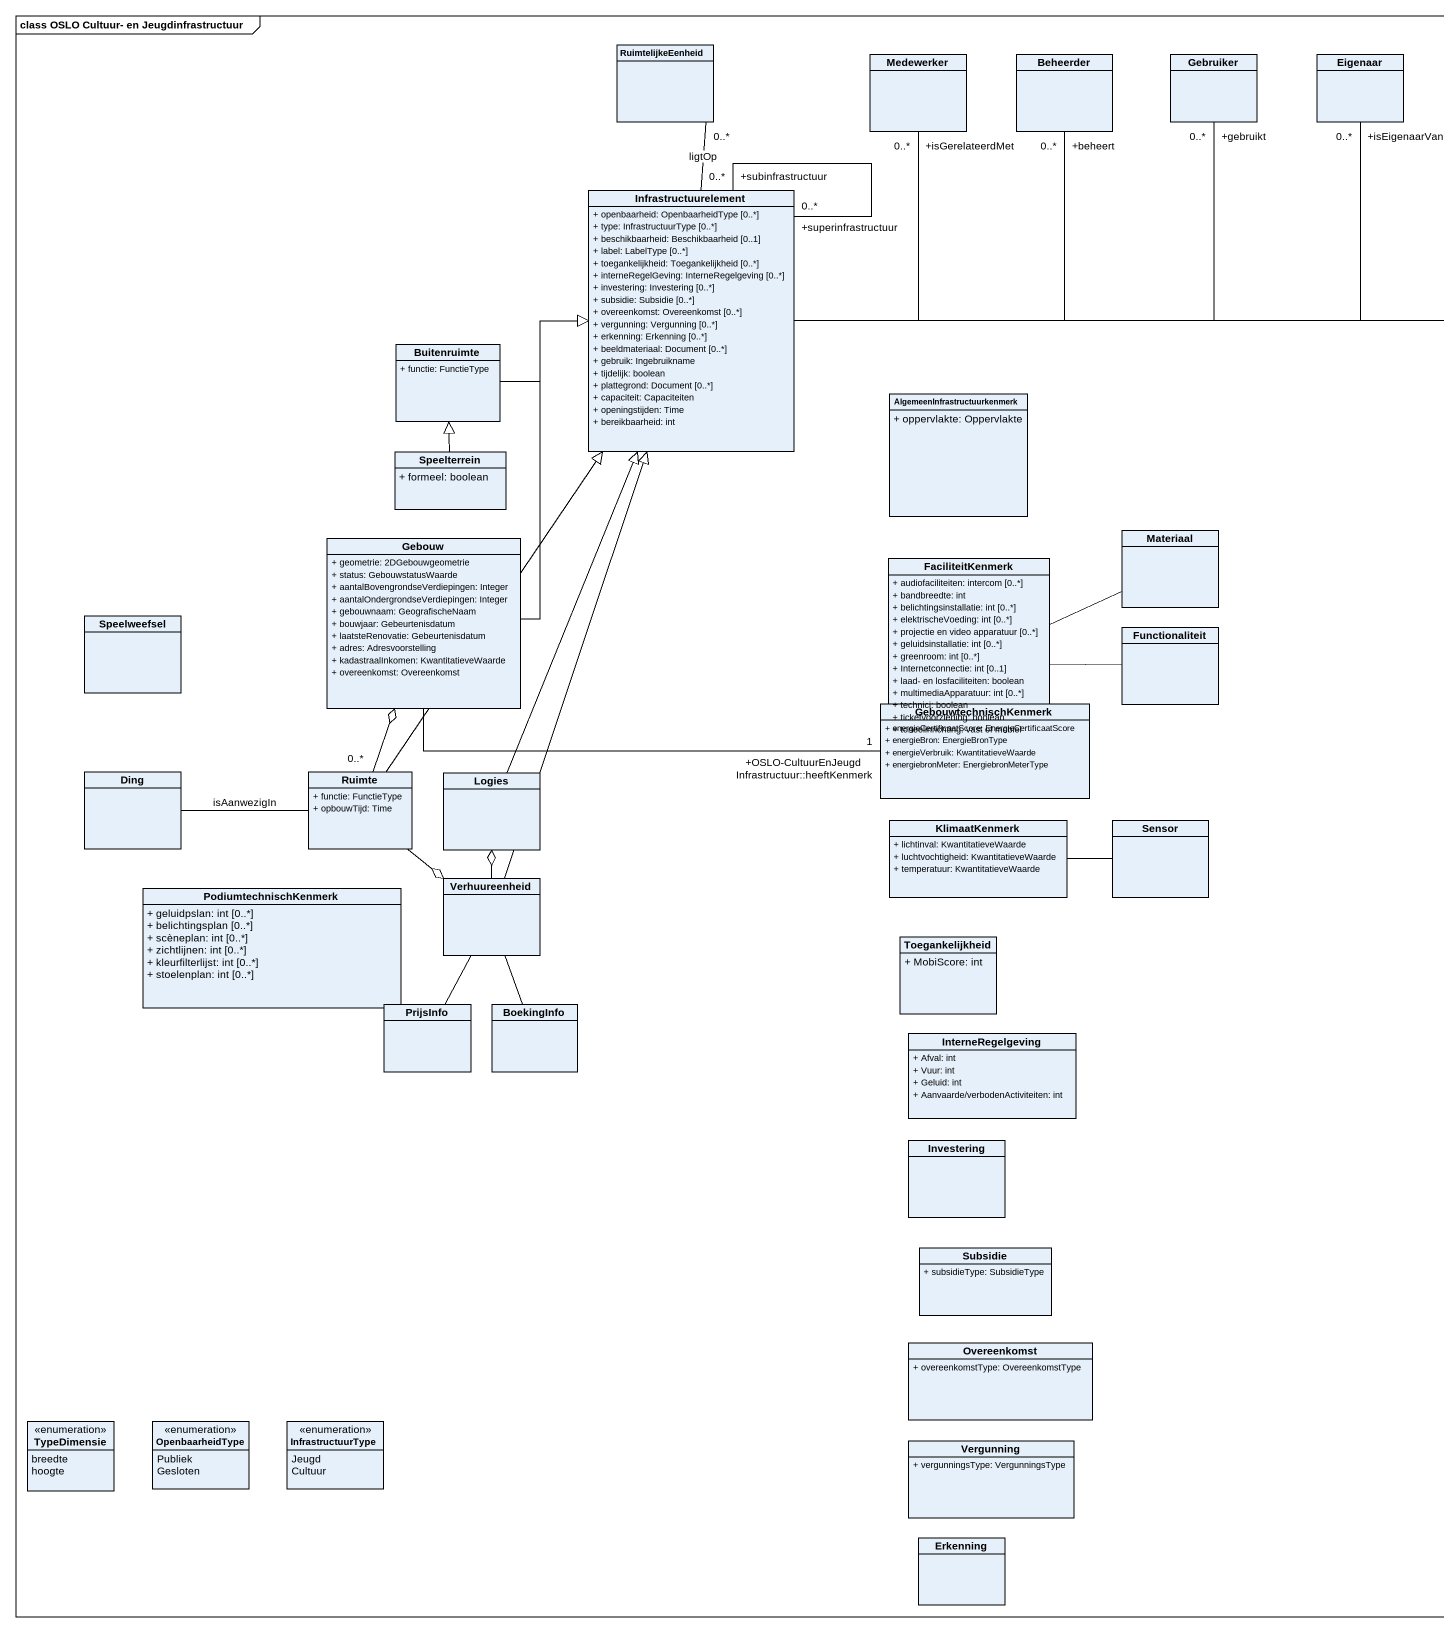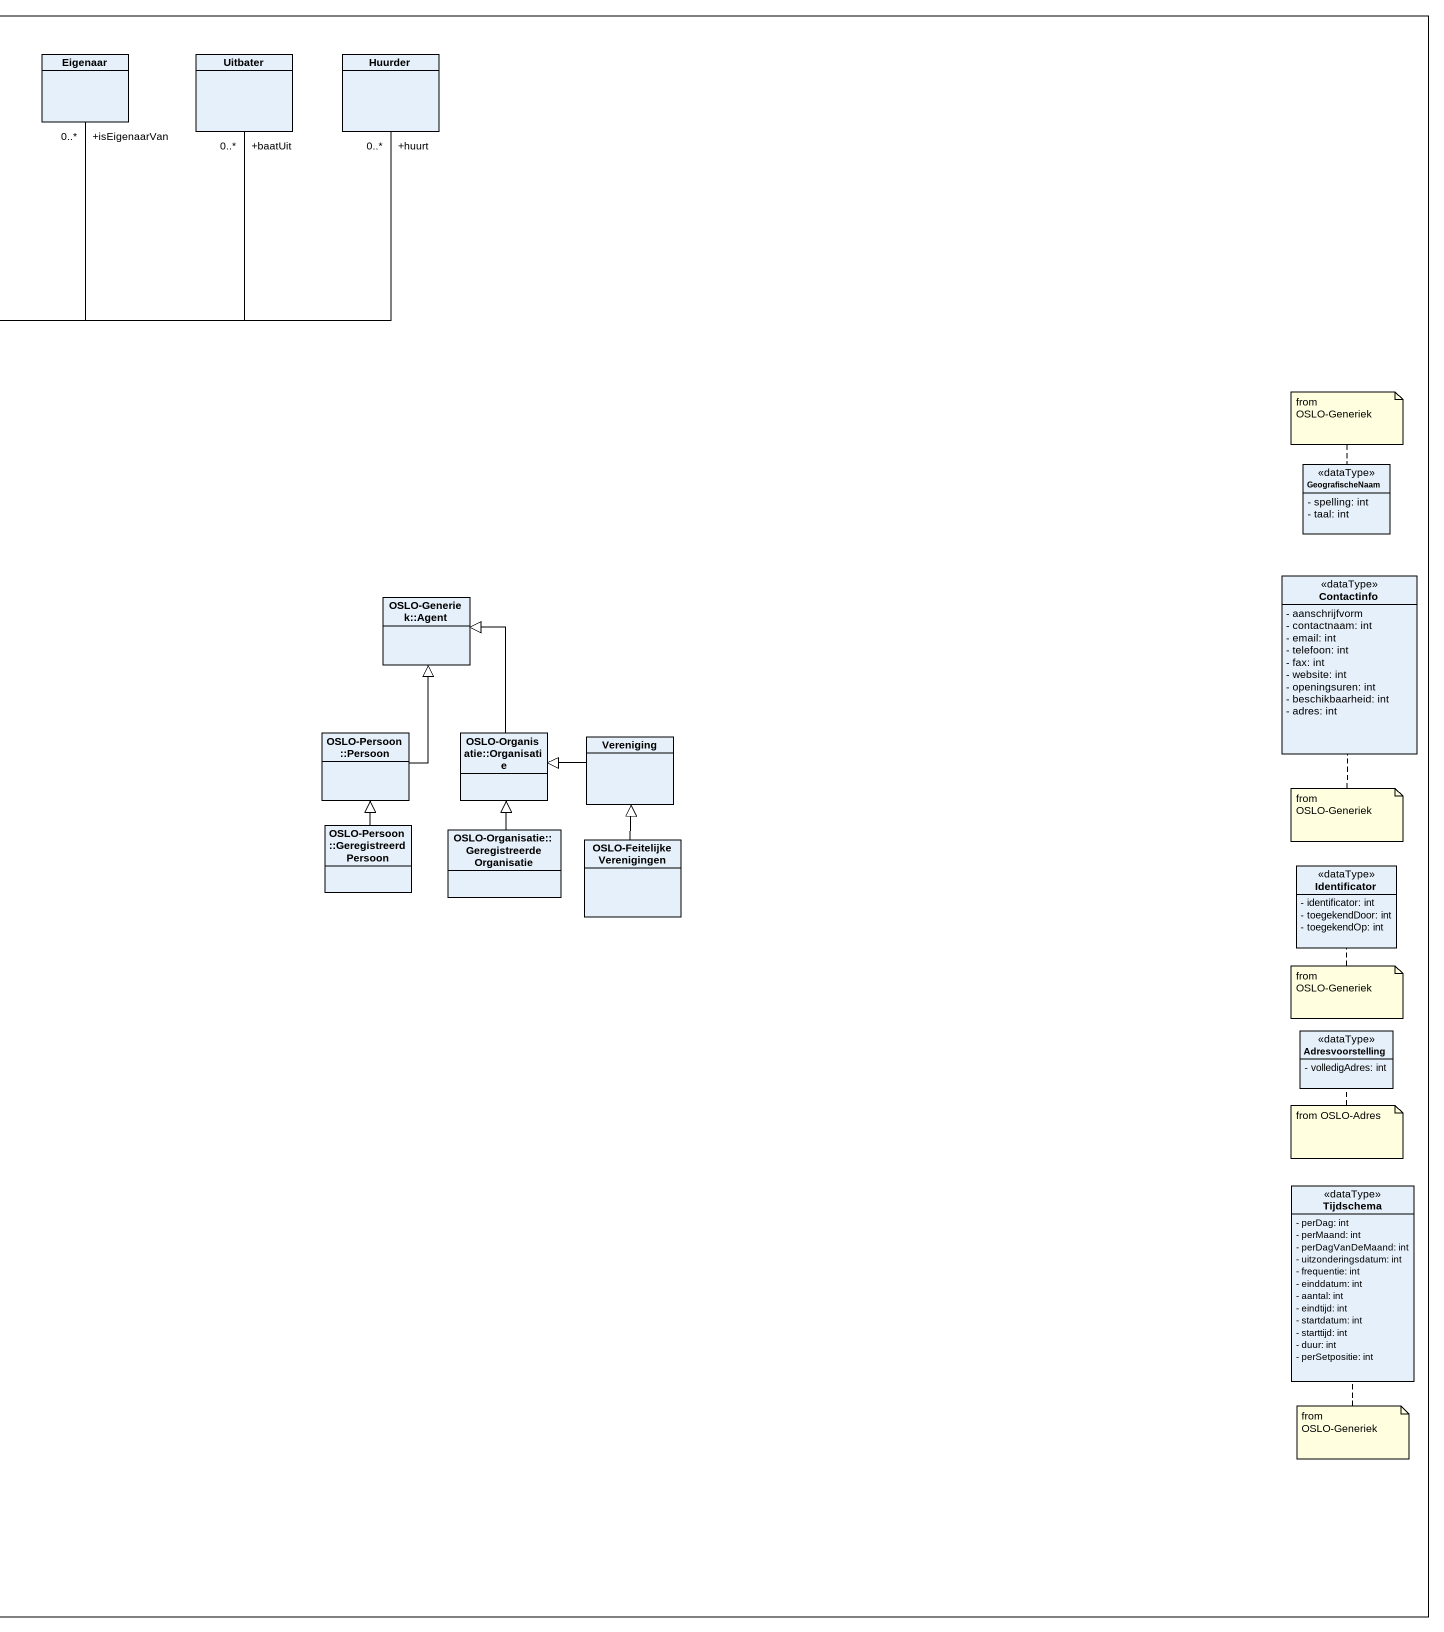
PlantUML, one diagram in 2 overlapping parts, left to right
@startuml
mainframe class OSLO Cultuur- en Jeugdinfrastructuur
hide circle
hide empty members
skinparam classAttributeIconSize 0
class RuimtelijkeEenheid
class Medewerker
class Beheerder
class Gebruiker
class Eigenaar
class Uitbater
class Huurder
class Infrastructuurelement {
  + openbaarheid: OpenbaarheidType [0..*]
  + type: InfrastructuurType [0..*]
  + beschikbaarheid: Beschikbaarheid [0..1]
  + label: LabelType [0..*]
  + toegankelijkheid: Toegankelijkheid [0..*]
  + interneRegelGeving: InterneRegelgeving [0..*]
  + investering: Investering [0..*]
  + subsidie: Subsidie [0..*]
  + overeenkomst: Overeenkomst [0..*]
  + vergunning: Vergunning [0..*]
  + erkenning: Erkenning [0..*]
  + beeldmateriaal: Document [0..*]
  + gebruik: Ingebruikname
  + tijdelijk: boolean
  + plattegrond: Document [0..*]
  + capaciteit: Capaciteiten
  + openingstijden: Time
  + bereikbaarheid: int
}
class Buitenruimte {
  + functie: FunctieType
}
class "AlgemeenInfrastructuurkenmerk" as AlgemeenInfrastructuurkenmer {
  + oppervlakte: Oppervlakte
}
class Speelterrein {
  + formeel: boolean
}
class GeografischeNaam <<dataType>> {
  - spelling: int
  - taal: int
}
class Gebouw {
  + geometrie: 2DGebouwgeometrie
  + status: GebouwstatusWaarde
  + aantalBovengrondseVerdiepingen: Integer
  + aantalOndergrondseVerdiepingen: Integer
  + gebouwnaam: GeografischeNaam
  + bouwjaar: Gebeurtenisdatum
  + laatsteRenovatie: Gebeurtenisdatum
  + adres: Adresvoorstelling
  + kadastraalInkomen: KwantitatieveWaarde
  + overeenkomst: Overeenkomst
}
class FaciliteitKenmerk {
  + audiofaciliteiten: intercom [0..*]
  + bandbreedte: int
  + belichtingsinstallatie: int [0..*]
  + elektrischeVoeding: int [0..*]
  + projectie en video apparatuur [0..*]
  + geluidsinstallatie: int [0..*]
  + greenroom: int [0..*]
  + Internetconnectie: int [0..1]
  + laad- en losfaciliteiten: boolean
  + multimediaApparatuur: int [0..*]
  + technici: boolean
  + ticketvoorziening: boolean
  + toneelinrichting: vast of mobiel
}
class Materiaal
class "OSLO-Generiek::Agent" as OSLO_Generiek_Agent
class Contactinfo <<dataType>> {
  - aanschrijfvorm
  - contactnaam: int
  - email: int
  - telefoon: int
  - fax: int
  - website: int
  - openingsuren: int
  - beschikbaarheid: int
  - adres: int
}
class Speelweefsel
class Functionaliteit
class GebouwtechnischKenmerk {
  + energieCertificaatScore: EnergieCertificaatScore
  + energieBron: EnergieBronType
  + energieVerbruik: KwantitatieveWaarde
  + energiebronMeter: EnergiebronMeterType
}
class "OSLO-Persoon::Persoon" as OSLO_Persoon_Persoon
class "OSLO-Organisatie::Organisatie" as OSLO_Organisatie_Organisatie
class Ding
class Ruimte {
  + functie: FunctieType
  + opbouwTijd: Time
}
class Logies
class Vereniging
class KlimaatKenmerk {
  + lichtinval: KwantitatieveWaarde
  + luchtvochtigheid: KwantitatieveWaarde
  + temperatuur: KwantitatieveWaarde
}
class Sensor
class "OSLO-Persoon::GeregistreerdPersoon" as OSLO_Persoon
class "OSLO-Organisatie::GeregistreerdeOrganisatie" as OSLO_Organisatie
class "OSLO-FeitelijkeVerenigingen" as OSLO_FeitelijkeVerenigingen
class Identificator <<dataType>> {
  - identificator: int
  - toegekendDoor: int
  - toegekendOp: int
}
class PodiumtechnischKenmerk {
  + geluidpslan: int [0..*]
  + belichtingsplan [0..*]
  + scèneplan: int [0..*]
  + zichtlijnen: int [0..*]
  + kleurfilterlijst: int [0..*]
  + stoelenplan: int [0..*]
}
class Verhuureenheid
class Toegankelijkheid {
  + MobiScore: int
}
class PrijsInfo
class BoekingInfo
class InterneRegelgeving {
  + Afval: int
  + Vuur: int
  + Geluid: int
  + Aanvaarde/verbodenActiviteiten: int
}
class Adresvoorstelling <<dataType>> {
  - volledigAdres: int
}
class Investering
class Tijdschema <<dataType>> {
  - perDag: int
  - perMaand: int
  - perDagVanDeMaand: int
  - uitzonderingsdatum: int
  - frequentie: int
  - einddatum: int
  - aantal: int
  - eindtijd: int
  - startdatum: int
  - starttijd: int
  - duur: int
  - perSetpositie: int
}
class Subsidie {
  + subsidieType: SubsidieType
}
class Overeenkomst {
  + overeenkomstType: OvereenkomstType
}
enum TypeDimensie {
  breedte
  hoogte
}
enum OpenbaarheidType {
  Publiek
  Gesloten
}
enum InfrastructuurType {
  Jeugd
  Cultuur
}
class Vergunning {
  + vergunningsType: VergunningsType
}
class Erkenning
RuimtelijkeEenheid "0..*" -- Infrastructuurelement : ligtOp
Medewerker "+isGerelateerdMet\n0..*" -- Infrastructuurelement
Beheerder "+beheert\n0..*" -- Infrastructuurelement
Gebruiker "+gebruikt\n0..*" -left- Infrastructuurelement
Eigenaar "+isEigenaarVan\n0..*" -left- Infrastructuurelement
Uitbater "+baatUit\n0..*" -left- Infrastructuurelement
Huurder "+huurt\n0..*" -left- Infrastructuurelement
Infrastructuurelement "+superinfrastructuur\n0..*" -- "+subinfrastructuur\n0..*" Infrastructuurelement
Buitenruimte -right-|> Infrastructuurelement
Speelterrein -up-|> Buitenruimte
Gebouw -up-|> Infrastructuurelement
Materiaal -left- FaciliteitKenmerk
Functionaliteit -left- FaciliteitKenmerk
GebouwtechnischKenmerk "+OSLO-CultuurEnJeugdInfrastructuur::heeftKenmerk\n1" -left- Gebouw
OSLO_Persoon_Persoon -up-|> OSLO_Generiek_Agent
OSLO_Organisatie_Organisatie -up-|> OSLO_Generiek_Agent
Ding -right- Ruimte : isAanwezigIn
Ruimte -up-|> Infrastructuurelement
Ruimte "0..*" -up-o Gebouw
Ruimte --o Verhuureenheid
Logies -up-|> Infrastructuurelement
Vereniging -left-|> OSLO_Organisatie_Organisatie
Sensor -left- KlimaatKenmerk
OSLO_Persoon -up-|> OSLO_Persoon_Persoon
OSLO_Organisatie -up-|> OSLO_Organisatie_Organisatie
OSLO_FeitelijkeVerenigingen -up-|> Vereniging
Verhuureenheid -up-|> Infrastructuurelement
Verhuureenheid -up-o Logies
PrijsInfo -up- Verhuureenheid
BoekingInfo -up- Verhuureenheid
note top of GeografischeNaam : from OSLO-Generiek
note bottom of Contactinfo : from OSLO-Generiek
note bottom of Identificator : from OSLO-Generiek
note bottom of Adresvoorstelling : from OSLO-Adres
note bottom of Tijdschema : from OSLO-Generiek
@enduml
